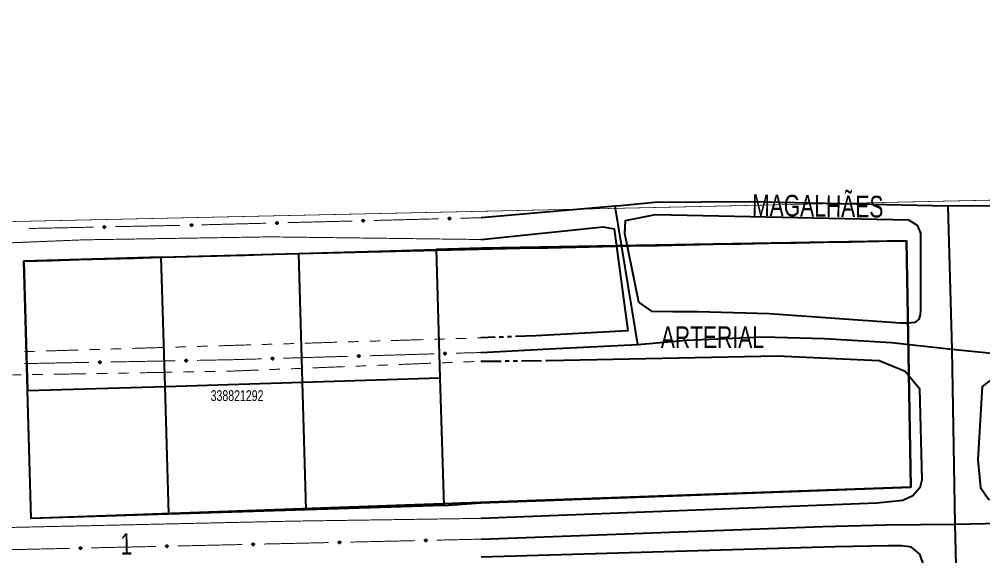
# Model space of a CAD drawing. Extents: x 204256 to 207861, y 4845615 to 4848347.
# Drawn here: x 204551.4 to 204730, y 4847494.5 to 4847594.1 of the extents above; entities that cross this region are included whole.
import ezdxf

# ---------------------------------------------------------------- set-up
doc = ezdxf.new("R2010")
doc.units = 0
doc.header["$LTSCALE"] = 1.5
doc.header["$MEASUREMENT"] = 0
doc.linetypes.add('PHANTOMX2', pattern=[5, 2.5, -0.5, 0.5, -0.5, 0.5, -0.5])
for name, color, linetype in [('CD-MALHA-LOTES', 40, 'CONTINUOUS'), ('CD_TXT_QUADRA', 7, 'CONTINUOUS'), ('LM-LIM-SETOR-FISCAL', 7, 'CONTINUOUS'), ('RU-QUADRAS', 210, 'CONTINUOUS'), ('SV-EIXO-RUA-N-PAV', 6, 'CONTINUOUS'), ('SV-EIXO-RUA-PAV', 20, 'CONTINUOUS'), ('SV-RUA-NAO-PAV-S-GUIA-C-GUIA', 7, 'PHANTOMX2'), ('SV-RUA-PAVIM-S-GUIA-C-GUIA', 7, 'CONTINUOUS'), ('SV-TXT-RUA-N-PAV-S-GUIA-C-GUIA', 7, 'CONTINUOUS'), ('SV-TXT-RUA-PAV-S-GUIA-C-GUIA', 7, 'CONTINUOUS')]:
    doc.layers.add(name, color=color, linetype=linetype)
doc.styles.add('ARIAL', font='ARIAL.TTF')
doc.linetypes.add('Limite', pattern='A,20,-3,[130,ltypeshp.shx,S=6.35,R=0,X=0,Y=0],-3,20', length=46)

msp = doc.modelspace()

# ---------------------------------------------------------------- linework, layer by layer
at = {"layer": 'CD-MALHA-LOTES'}
for points in [[(204630.09, 4847503.89), (204636.97, 4847504.35), (204716.62, 4847507.28), (204715.83, 4847552.96), (204637.05, 4847551.59), (204628.7, 4847551.35)], [(204577.72, 4847549.91), (204603.21, 4847550.63)], [(204603.21, 4847550.63), (204628.7, 4847551.35)], [(204603.88, 4847526.77), (204603.21, 4847550.63)], [(204628.7, 4847551.35), (204629.38, 4847527.54)], [(204577.72, 4847549.91), (204552.23, 4847549.18), (204552.93, 4847525.21)], [(204578.41, 4847525.95), (204577.72, 4847549.91)], [(204603.88, 4847526.77), (204629.38, 4847527.54)], [(204629.38, 4847527.54), (204630.09, 4847503.89)], [(204552.93, 4847525.21), (204578.41, 4847525.95)], [(204578.41, 4847525.95), (204603.88, 4847526.77)], [(204579.11, 4847502.28), (204578.41, 4847525.95)], [(204604.6, 4847503.08), (204603.88, 4847526.77)], [(204579.11, 4847502.28), (204553.63, 4847501.47), (204552.93, 4847525.21)], [(204604.6, 4847503.08), (204579.11, 4847502.28)], [(204630.09, 4847503.89), (204604.6, 4847503.08)]]:
    msp.add_lwpolyline(points, dxfattribs=at)
at = {"layer": 'LM-LIM-SETOR-FISCAL', "linetype": 'Limite', "ltscale": 0.1, "const_width": 0.13, "flags": 128}
msp.add_lwpolyline([(204255.91, 4845774.54), (204446.84, 4845974), (204535.1, 4846039.96), (204560.77, 4846069.41), (204570.54, 4846097.54), (204632.4, 4846153.82), (204654.94, 4846153.05), (205078.23, 4846433.21), (204983.84, 4846565.04), (204273.38, 4846554.21), (204347.03, 4846594.12), (204378.32, 4846626.2), (204398.13, 4846660.67), (204526.98, 4846971.03), (204438.64, 4847114.19), (204402.08, 4847237.98), (204373.18, 4847447.79), (204373.2, 4847552.6), (204365.79, 4847552.5), (205446.22, 4847576.17), (205460.3, 4847496.97), (205556.14, 4847515.7), (205660.88, 4847539.89), (205654.63, 4847591.47), (205807.66, 4847598.84), (205876.3, 4847605.11), (205880.92, 4847594.37), (205947.96, 4847607.22), (205959.47, 4847609.16), (205968.56, 4847603.73), (205972.79, 4847599.34), (206017.95, 4847599.66), (206211.07, 4847610.99), (206253.35, 4847609.47), (206274.49, 4847604.21), (206283.85, 4847619.28), (206186.17, 4847750.07), (206524.96, 4848001.52), (206519.68, 4848013.26), (206960.49, 4848346.74), (206966.87, 4848336.83), (206987.16, 4848307.84), (207005.71, 4848281.99), (207017.4, 4848267.11), (206974.73, 4848235.13), (206955.48, 4848219.86), (206950.26, 4848216.07), (206955.58, 4848209.27), (206959.42, 4848202.77), (206982.67, 4848172.12), (206995.35, 4848155.22), (207005.92, 4848142.54), (207020.41, 4848120.82), (207031.95, 4848105.77), (207060.87, 4848065.4), (207066.5, 4848058.01), (207069.11, 4848053.33), (207069.26, 4848049.8), (207069.37, 4848045.04), (207075.04, 4848034.33), (207087.01, 4848019.05), (207090.77, 4848014.03), (207100.06, 4848001.48), (207111.59, 4847986.15), (207126.09, 4847965.9), (207130.37, 4847960.22), (207134.22, 4847955.66), (207145.03, 4847940.16), (207159.13, 4847921.36), (207169.47, 4847906.92), (207186.34, 4847883.83), (207193.03, 4847885.67), (207202.51, 4847892.47), (207242.67, 4847921.29), (207248.23, 4847915.4), (207260.72, 4847896.98), (207285.87, 4847860.83), (207310.76, 4847826.26), (207315.6, 4847819.35), (207328.91, 4847799.72), (207333.8, 4847793.43), (207340.01, 4847785.42), (207350.49, 4847771.92), (207365.1, 4847750.55), (207367.63, 4847745.51), (207368.81, 4847743.14), (207390.62, 4847713.26), (207400.06, 4847698.96), (207410.24, 4847685.38), (207427.79, 4847661.69), (207431.06, 4847656.73), (207440.44, 4847642.51), (207457.67, 4847619.01), (207463.75, 4847610.71), (207498.88, 4847562.81), (207506.17, 4847553.18), (207511.91, 4847545.61), (207531.85, 4847519.47), (207540.14, 4847507.78), (207556.36, 4847486.66), (207571.87, 4847465.34), (207564.83, 4847458.43), (207551.89, 4847445.71), (207534.74, 4847428.33), (207518.94, 4847409.14), (207499.11, 4847384.81), (207498.17, 4847383.65), (207496.47, 4847381.56), (207486.15, 4847368.88), (207482.26, 4847364.11), (207477.47, 4847358.01), (207465.6, 4847339.64), (207465.56, 4847339.57), (207453.37, 4847317.61), (207438.93, 4847286.56), (207430.8, 4847269.09), (207410.93, 4847225.64), (207406.21, 4847217.15), (207396.71, 4847200.13), (207391.02, 4847192.25), (207379.11, 4847175.75), (207360.52, 4847152.72), (207355.52, 4847146.52), (207336.47, 4847121.03), (207323.47, 4847103.64), (207318.06, 4847094.89), (207310.15, 4847082.08), (207305.19, 4847073.38), (207304.65, 4847072.43), (207303.79, 4847070.78), (207287.7, 4847039.93), (207271.61, 4847010.96), (207261.28, 4846991.91), (207237.73, 4846950.07), (207236, 4846947.01), (207246.02, 4846928.73), (207251.02, 4846918.92), (207261.83, 4846899.5), (207265.63, 4846893.3), (207284.85, 4846863.07), (207289.66, 4846855.66), (207307.47, 4846827.84), (207314.88, 4846816.63), (207320.06, 4846808.15), (207332.53, 4846791.25), (207339.11, 4846782.58), (207345.12, 4846773.87), (207348.76, 4846768.8), (207357.76, 4846756.36), (207363.08, 4846749.04), (207366.95, 4846743.73), (207375.37, 4846734.54), (207383.22, 4846728.41), (207384.7, 4846727.73), (207392.17, 4846724.3), (207394.9, 4846723.05), (207402.49, 4846720.73), (207417.51, 4846716.14), (207437.03, 4846709.56), (207455.89, 4846703.64), (207460.62, 4846701.8), (207464.4, 4846700.29), (207467.39, 4846699.09), (207481.11, 4846693.55), (207488.13, 4846690.92), (207492.95, 4846689.16), (207510.17, 4846679.84), (207529.47, 4846668.22), (207543.72, 4846659.45), (207561.49, 4846646.95), (207570.84, 4846639.98), (207577.05, 4846635.29), (207586.86, 4846628.1), (207606.11, 4846612.63), (207623.66, 4846599.69), (207639.45, 4846588.94), (207662.08, 4846572.67), (207671.27, 4846565.58), (207685.28, 4846561.61), (207697.24, 4846558.13), (207709.78, 4846554.65), (207731.23, 4846549.14), (207735.6, 4846547.91), (207745.02, 4846545.25), (207762.81, 4846541.24), (207775.65, 4846538.39), (207787.75, 4846535.54), (207783.77, 4846513.63), (207781.5, 4846502.37), (207779.56, 4846492.81), (207778.5, 4846480), (207783.13, 4846476.08), (207788.36, 4846474.34), (207788.71, 4846474.22), (207798.97, 4846471.45), (207842.08, 4846460.36), (207844.37, 4846459.93), (207847.21, 4846459.39), (207851.95, 4846457.87), (207854.6, 4846457.02), (207858.96, 4846455.96), (207860.74, 4846451.34), (207859.67, 4846437.09), (207856.83, 4846420), (207854.33, 4846403.63), (207846.53, 4846396.15), (207836.81, 4846356.4), (207833.21, 4846341.98), (207827.16, 4846317.88), (207806.6, 4846238.03), (207795.3, 4846194.29), (207792.57, 4846183.36), (207787.76, 4846165.39), (207754.01, 4846025.3), (207739.36, 4845961), (207739.21, 4845960.34), (207737.77, 4845953.31), (207733.28, 4845938.2), (207726.95, 4845910.14), (207723, 4845891.36), (207741.21, 4845886.65), (207760.55, 4845879.79), (207773.24, 4845875.33), (207781.18, 4845873.09), (207785.9, 4845871.77), (207797.77, 4845868.36), (207799.24, 4845867.93), (207814.84, 4845863.98), (207831.48, 4845857.74), (207850.72, 4845850.88), (207842.01, 4845830.09), (207833.57, 4845800.72), (207825.14, 4845777.91), (207814.83, 4845746.81), (207813.3, 4845742.3), (207812.54, 4845740.05), (207809.34, 4845729.53), (207804.2, 4845714.63), (207791.7, 4845677.75), (207783.5, 4845679.57), (207766.81, 4845685.02), (207754.43, 4845688.82), (207739.64, 4845691.3), (207722.13, 4845693.94), (207717.1, 4845694.68), (207690.08, 4845700.62), (207680.08, 4845702.89), (207670.03, 4845704.98), (207667.81, 4845700.16), (207660.99, 4845676.98), (207660.54, 4845673.8), (207657.39, 4845659.57), (207656.59, 4845656.53), (207655.95, 4845653.98), (207650.56, 4845639.59), (207647.27, 4845633.02), (207644.17, 4845622.85), (207641.37, 4845615.1), (207618.1, 4845615.4), (207601.33, 4845615.86), (207592.93, 4845615.82), (207543.69, 4845617.43), (207493.78, 4845618.83), (207471.28, 4845620.61), (207442.67, 4845621.38), (207409.05, 4845621.45), (207395.8, 4845621.64), (207345.61, 4845622.76), (207297.34, 4845623.66), (207294.87, 4845656.58), (207289.29, 4845728.51), (207262.54, 4845726.7), (207256.04, 4845726.92), (207223.17, 4845727.38), (207195.16, 4845729.67), (207135.61, 4845730.44), (207094.04, 4845731.93), (207071.52, 4845732.83), (207036.85, 4845734.18), (207004.87, 4845734.18), (206995.29, 4845734.45), (206955.41, 4845735.22), (205304.22, 4845806.54), (205065.89, 4845798.29), (204762.24, 4845774.02), (204255.91, 4845774.54)], close=True, dxfattribs=at)
at = {"layer": 'RU-QUADRAS', "color": 6, "linetype": 'Continuous'}
msp.add_lwpolyline([(204552.23, 4847549.18, -0.003329), (204715.83, 4847552.96), (204716.62, 4847507.28), (204553.63, 4847501.47)], format="xyb", close=True, dxfattribs=at)
at = {"layer": 'SV-EIXO-RUA-N-PAV'}
for points in [[(204637.03, 4847532.25), (204649.66, 4847532.9)], [(204582.16, 4847530.78), (204582.5, 4847530.83)], [(204582.16, 4847530.75), (204582.51, 4847530.79)], [(204582.16, 4847530.73), (204582.51, 4847530.77)], [(204582.16, 4847530.71), (204582.51, 4847530.76)], [(204582.17, 4847530.82), (204582.48, 4847530.86)], [(204582.17, 4847530.8), (204582.48, 4847530.85)], [(204582.17, 4847530.77), (204582.5, 4847530.81)], [(204582.17, 4847530.7), (204582.51, 4847530.74)], [(204582.18, 4847530.84), (204582.45, 4847530.88)], [(204582.19, 4847530.86), (204582.44, 4847530.9)], [(204582.21, 4847530.88), (204582.41, 4847530.91)], [(204582.23, 4847530.89), (204582.4, 4847530.92)], [(204582.25, 4847530.91), (204582.38, 4847530.92)], [(204582.26, 4847530.92), (204582.37, 4847530.93)], [(204598.16, 4847531.16), (204598.49, 4847531.21)], [(204598.16, 4847531.15), (204598.49, 4847531.19)], [(204598.16, 4847531.13), (204598.5, 4847531.17)], [(204598.16, 4847531.11), (204598.51, 4847531.15)], [(204598.16, 4847531.09), (204598.51, 4847531.14)], [(204598.17, 4847531.2), (204598.47, 4847531.25)], [(204598.17, 4847531.18), (204598.48, 4847531.23)], [(204598.17, 4847531.07), (204598.5, 4847531.12)], [(204598.17, 4847531.06), (204598.51, 4847531.1)], [(204598.18, 4847531.21), (204598.45, 4847531.26)], [(204598.18, 4847531.04), (204598.5, 4847531.08)], [(204598.19, 4847531.24), (204598.43, 4847531.28)], [(204598.19, 4847531.02), (204598.5, 4847531.07)], [(204598.21, 4847531.25), (204598.41, 4847531.29)], [(204598.21, 4847531.01), (204598.48, 4847531.05)], [(204598.22, 4847531.27), (204598.4, 4847531.3)], [(204598.23, 4847530.99), (204598.48, 4847531.03)], [(204598.24, 4847531.29), (204598.37, 4847531.3)], [(204598.25, 4847530.98), (204598.45, 4847531.01)], [(204598.26, 4847531.3), (204598.36, 4847531.31)], [(204598.27, 4847530.97), (204598.44, 4847530.99)], [(204598.29, 4847530.96), (204598.42, 4847530.98)], [(204598.3, 4847530.96), (204598.41, 4847530.97)], [(204614.15, 4847531.63), (204614.48, 4847531.67)], [(204614.15, 4847531.61), (204614.49, 4847531.66)], [(204614.15, 4847531.59), (204614.5, 4847531.64)], [(204614.15, 4847531.57), (204614.5, 4847531.62)], [(204614.15, 4847531.56), (204614.5, 4847531.6)], [(204614.16, 4847531.66), (204614.46, 4847531.71)], [(204614.16, 4847531.64), (204614.47, 4847531.69)], [(204614.16, 4847531.54), (204614.5, 4847531.58)], [(204614.16, 4847531.52), (204614.5, 4847531.57)], [(204614.17, 4847531.68), (204614.44, 4847531.72)], [(204614.18, 4847531.7), (204614.43, 4847531.74)], [(204614.18, 4847531.5), (204614.49, 4847531.55)], [(204614.19, 4847531.49), (204614.49, 4847531.53)], [(204614.2, 4847531.72), (204614.4, 4847531.75)], [(204614.21, 4847531.74), (204614.39, 4847531.76)], [(204614.21, 4847531.47), (204614.48, 4847531.51)], [(204614.22, 4847531.45), (204614.47, 4847531.49)], [(204614.23, 4847531.75), (204614.36, 4847531.77)], [(204614.25, 4847531.76), (204614.35, 4847531.77)], [(204614.25, 4847531.44), (204614.44, 4847531.48)], [(204614.26, 4847531.43), (204614.43, 4847531.46)], [(204614.28, 4847531.43), (204614.41, 4847531.45)], [(204614.29, 4847531.42), (204614.4, 4847531.43)], [(204630.14, 4847532.09), (204630.48, 4847532.13)], [(204630.14, 4847532.06), (204630.49, 4847532.1)], [(204630.15, 4847532.13), (204630.46, 4847532.17)], [(204630.15, 4847532.11), (204630.46, 4847532.15)], [(204630.15, 4847532.07), (204630.48, 4847532.12)], [(204630.15, 4847532.04), (204630.49, 4847532.08)], [(204630.15, 4847532.02), (204630.5, 4847532.06)], [(204630.15, 4847532), (204630.49, 4847532.05)], [(204630.16, 4847532.14), (204630.43, 4847532.19)], [(204630.16, 4847531.99), (204630.49, 4847532.03)], [(204630.17, 4847532.16), (204630.42, 4847532.21)], [(204630.17, 4847531.97), (204630.48, 4847532.01)], [(204630.18, 4847531.95), (204630.48, 4847531.99)], [(204630.19, 4847532.18), (204630.39, 4847532.22)], [(204630.2, 4847531.94), (204630.47, 4847531.98)], [(204630.21, 4847532.2), (204630.38, 4847532.23)], [(204630.21, 4847531.92), (204630.46, 4847531.96)], [(204630.23, 4847532.21), (204630.36, 4847532.23)], [(204630.24, 4847532.22), (204630.35, 4847532.24)], [(204630.24, 4847531.91), (204630.44, 4847531.94)], [(204630.25, 4847531.9), (204630.43, 4847531.92)], [(204630.27, 4847531.89), (204630.4, 4847531.91)], [(204630.29, 4847531.89), (204630.39, 4847531.9)], [(204566.16, 4847530.49), (204566.5, 4847530.53)], [(204566.16, 4847530.45), (204566.51, 4847530.49)], [(204566.17, 4847530.52), (204566.48, 4847530.57)], [(204566.17, 4847530.51), (204566.48, 4847530.55)], [(204566.17, 4847530.47), (204566.5, 4847530.51)], [(204566.17, 4847530.43), (204566.51, 4847530.47)], [(204566.17, 4847530.42), (204566.52, 4847530.46)], [(204566.17, 4847530.4), (204566.51, 4847530.44)], [(204566.18, 4847530.38), (204566.51, 4847530.42)], [(204566.19, 4847530.54), (204566.46, 4847530.58)], [(204566.19, 4847530.36), (204566.5, 4847530.4)], [(204566.2, 4847530.56), (204566.44, 4847530.6)], [(204566.2, 4847530.35), (204566.5, 4847530.39)], [(204566.21, 4847530.58), (204566.42, 4847530.61)], [(204566.22, 4847530.33), (204566.49, 4847530.37)], [(204566.23, 4847530.6), (204566.41, 4847530.62)], [(204566.23, 4847530.31), (204566.48, 4847530.35)], [(204566.25, 4847530.61), (204566.38, 4847530.62)], [(204566.26, 4847530.3), (204566.46, 4847530.33)], [(204566.27, 4847530.62), (204566.37, 4847530.63)], [(204566.27, 4847530.29), (204566.45, 4847530.32)], [(204566.29, 4847530.29), (204566.42, 4847530.3)], [(204566.31, 4847530.28), (204566.41, 4847530.29)], [(204582.17, 4847530.68), (204582.51, 4847530.72)], [(204582.19, 4847530.66), (204582.5, 4847530.7)], [(204582.2, 4847530.64), (204582.5, 4847530.69)], [(204582.22, 4847530.63), (204582.49, 4847530.67)], [(204582.23, 4847530.61), (204582.48, 4847530.65)], [(204582.26, 4847530.6), (204582.45, 4847530.63)], [(204582.27, 4847530.59), (204582.44, 4847530.61)], [(204582.29, 4847530.59), (204582.42, 4847530.6)], [(204582.3, 4847530.58), (204582.41, 4847530.59)]]:
    msp.add_lwpolyline(points, dxfattribs=at)
at = {"layer": 'SV-EIXO-RUA-N-PAV', "const_width": 0.18}
for points in [[(204568.34, 4847530.49), (204580.34, 4847530.71)], [(204584.34, 4847530.79), (204590.34, 4847530.9)], [(204590.34, 4847530.9), (204590.43, 4847530.9)], [(204590.43, 4847530.9), (204596.34, 4847531.07)], [(204600.33, 4847531.19), (204612.33, 4847531.54)], [(204616.33, 4847531.65), (204628.32, 4847532)], [(204632.32, 4847532.12), (204636.32, 4847532.23)], [(204636.32, 4847532.23), (204636.97, 4847532.25)], [(204552.34, 4847530.19), (204564.34, 4847530.42)]]:
    msp.add_lwpolyline(points, dxfattribs=at)
at = {"layer": 'SV-EIXO-RUA-N-PAV'}
for points in [[(204582.19, 4847530.86), (204582.23, 4847530.89), (204582.26, 4847530.92), (204582.3, 4847530.93), (204582.33, 4847530.93), (204582.37, 4847530.93), (204582.4, 4847530.92), (204582.44, 4847530.9), (204582.48, 4847530.86), (204582.5, 4847530.83), (204582.51, 4847530.79), (204582.51, 4847530.76), (204582.51, 4847530.72), (204582.5, 4847530.69), (204582.48, 4847530.65), (204582.44, 4847530.61), (204582.41, 4847530.59), (204582.37, 4847530.58), (204582.34, 4847530.58), (204582.3, 4847530.58), (204582.27, 4847530.59), (204582.23, 4847530.61), (204582.2, 4847530.64), (204582.17, 4847530.68), (204582.16, 4847530.71), (204582.16, 4847530.75), (204582.16, 4847530.78), (204582.17, 4847530.82), (204582.19, 4847530.86)], [(204598.19, 4847531.24), (204598.22, 4847531.27), (204598.26, 4847531.3), (204598.29, 4847531.31), (204598.33, 4847531.31), (204598.36, 4847531.31), (204598.4, 4847531.3), (204598.43, 4847531.28), (204598.47, 4847531.25), (204598.49, 4847531.21), (204598.5, 4847531.17), (204598.51, 4847531.14), (204598.51, 4847531.1), (204598.5, 4847531.07), (204598.48, 4847531.03), (204598.44, 4847530.99), (204598.41, 4847530.97), (204598.37, 4847530.96), (204598.34, 4847530.96), (204598.3, 4847530.96), (204598.27, 4847530.97), (204598.23, 4847530.99), (204598.19, 4847531.02), (204598.17, 4847531.06), (204598.16, 4847531.09), (204598.16, 4847531.13), (204598.16, 4847531.16), (204598.17, 4847531.2), (204598.19, 4847531.24)], [(204614.18, 4847531.7), (204614.21, 4847531.74), (204614.25, 4847531.76), (204614.29, 4847531.77), (204614.32, 4847531.77), (204614.35, 4847531.77), (204614.39, 4847531.76), (204614.43, 4847531.74), (204614.46, 4847531.71), (204614.48, 4847531.67), (204614.5, 4847531.64), (204614.5, 4847531.6), (204614.5, 4847531.57), (204614.49, 4847531.53), (204614.47, 4847531.49), (204614.43, 4847531.46), (204614.4, 4847531.43), (204614.36, 4847531.42), (204614.33, 4847531.42), (204614.29, 4847531.42), (204614.26, 4847531.43), (204614.22, 4847531.45), (204614.19, 4847531.49), (204614.16, 4847531.52), (204614.15, 4847531.56), (204614.15, 4847531.59), (204614.15, 4847531.63), (204614.16, 4847531.66), (204614.18, 4847531.7)], [(204630.17, 4847532.16), (204630.21, 4847532.2), (204630.24, 4847532.22), (204630.28, 4847532.23), (204630.31, 4847532.24), (204630.35, 4847532.24), (204630.38, 4847532.23), (204630.42, 4847532.21), (204630.46, 4847532.17), (204630.48, 4847532.13), (204630.49, 4847532.1), (204630.5, 4847532.06), (204630.49, 4847532.03), (204630.48, 4847531.99), (204630.46, 4847531.96), (204630.43, 4847531.92), (204630.39, 4847531.9), (204630.36, 4847531.89), (204630.32, 4847531.88), (204630.29, 4847531.89), (204630.25, 4847531.9), (204630.21, 4847531.92), (204630.18, 4847531.95), (204630.16, 4847531.99), (204630.15, 4847532.02), (204630.14, 4847532.06), (204630.14, 4847532.09), (204630.15, 4847532.13), (204630.17, 4847532.16)], [(204566.2, 4847530.56), (204566.23, 4847530.6), (204566.27, 4847530.62), (204566.3, 4847530.63), (204566.34, 4847530.63), (204566.37, 4847530.63), (204566.41, 4847530.62), (204566.44, 4847530.6), (204566.48, 4847530.57), (204566.5, 4847530.53), (204566.51, 4847530.49), (204566.52, 4847530.46), (204566.51, 4847530.42), (204566.5, 4847530.39), (204566.48, 4847530.35), (204566.45, 4847530.32), (204566.41, 4847530.29), (204566.38, 4847530.28), (204566.34, 4847530.28), (204566.31, 4847530.28), (204566.27, 4847530.29), (204566.23, 4847530.31), (204566.2, 4847530.35), (204566.18, 4847530.38), (204566.17, 4847530.42), (204566.16, 4847530.45), (204566.16, 4847530.49), (204566.17, 4847530.52), (204566.2, 4847530.56)]]:
    msp.add_lwpolyline(points, close=True, dxfattribs=at)
at = {"layer": 'SV-EIXO-RUA-PAV'}
for points in [[(204988.8, 4847566.3), (204971.65, 4847565.91), (204955.31, 4847565.76), (204915.3, 4847564.3), (204893.4, 4847563.71), (204886.02, 4847563.21), (204875.96, 4847562.54), (204857.28, 4847562.54), (204797.78, 4847561.51), (204781.3, 4847561.07), (204743.79, 4847559.46), (204734.19, 4847559.46), (204723.53, 4847559.37), (204686.56, 4847560.19), (204669.13, 4847560.05), (204662.85, 4847559.48), (204661.83, 4847559.39), (204636.98, 4847557.26)], [(204666.05, 4847533.75), (204661.83, 4847559.39)], [(204723.53, 4847559.37), (204724.24, 4847532.87), (204724.8, 4847500.42), (204726.11, 4847447.36), (204727.08, 4847396.32), (204728.47, 4847343.79), (204729.27, 4847311.89), (204730.24, 4847294.22), (204730.41, 4847288.29), (204731.64, 4847234.88), (204732.04, 4847212.07), (204732.68, 4847143.4), (204733.58, 4847115.04), (204734.26, 4847067.84), (204734.83, 4847055.73), (204736.02, 4847039.19), (204737.08, 4846988.11), (204738.13, 4846941.63), (204738.03, 4846933.47)], [(204583.16, 4847555.91), (204583.5, 4847555.96)], [(204583.16, 4847555.88), (204583.51, 4847555.92)], [(204583.16, 4847555.84), (204583.51, 4847555.89)], [(204583.17, 4847555.95), (204583.48, 4847556)], [(204583.17, 4847555.93), (204583.48, 4847555.98)], [(204583.17, 4847555.9), (204583.5, 4847555.94)], [(204583.17, 4847555.86), (204583.51, 4847555.9)], [(204583.17, 4847555.83), (204583.51, 4847555.87)], [(204583.18, 4847555.97), (204583.45, 4847556.01)], [(204583.18, 4847555.81), (204583.51, 4847555.85)], [(204583.19, 4847555.99), (204583.44, 4847556.03)], [(204583.19, 4847555.79), (204583.5, 4847555.83)], [(204583.2, 4847555.77), (204583.5, 4847555.82)], [(204583.21, 4847556.01), (204583.41, 4847556.04)], [(204583.22, 4847555.76), (204583.49, 4847555.8)], [(204583.23, 4847556.02), (204583.4, 4847556.05)], [(204583.23, 4847555.74), (204583.48, 4847555.78)], [(204583.25, 4847556.04), (204583.38, 4847556.05)], [(204583.26, 4847556.05), (204583.37, 4847556.06)], [(204583.26, 4847555.73), (204583.46, 4847555.76)], [(204583.27, 4847555.72), (204583.45, 4847555.74)], [(204583.29, 4847555.72), (204583.42, 4847555.73)], [(204598.98, 4847556.32), (204599.32, 4847556.36)], [(204598.98, 4847556.3), (204599.32, 4847556.35)], [(204598.98, 4847556.28), (204599.33, 4847556.33)], [(204598.98, 4847556.26), (204599.33, 4847556.31)], [(204598.98, 4847556.25), (204599.33, 4847556.29)], [(204598.99, 4847556.35), (204599.29, 4847556.4)], [(204598.99, 4847556.34), (204599.3, 4847556.38)], [(204598.99, 4847556.23), (204599.33, 4847556.27)], [(204598.99, 4847556.21), (204599.33, 4847556.26)], [(204599, 4847556.37), (204599.27, 4847556.41)], [(204599.01, 4847556.39), (204599.26, 4847556.43)], [(204599.01, 4847556.19), (204599.32, 4847556.24)], [(204599.02, 4847556.18), (204599.32, 4847556.22)], [(204599.03, 4847556.41), (204599.23, 4847556.44)], [(204599.04, 4847556.16), (204599.31, 4847556.2)], [(204599.05, 4847556.43), (204599.22, 4847556.45)], [(204599.05, 4847556.14), (204599.3, 4847556.18)], [(204599.07, 4847556.44), (204599.2, 4847556.46)], [(204599.08, 4847556.45), (204599.19, 4847556.46)], [(204599.08, 4847556.14), (204599.28, 4847556.17)], [(204599.09, 4847556.12), (204599.27, 4847556.15)], [(204599.11, 4847556.12), (204599.24, 4847556.14)], [(204599.12, 4847556.11), (204599.23, 4847556.13)], [(204614.98, 4847556.73), (204615.31, 4847556.77)], [(204614.98, 4847556.71), (204615.31, 4847556.75)], [(204614.98, 4847556.69), (204615.32, 4847556.74)], [(204614.98, 4847556.67), (204615.32, 4847556.71)], [(204614.98, 4847556.66), (204615.33, 4847556.7)], [(204614.99, 4847556.76), (204615.29, 4847556.81)], [(204614.99, 4847556.74), (204615.3, 4847556.79)], [(204614.99, 4847556.64), (204615.32, 4847556.68)], [(204614.99, 4847556.62), (204615.33, 4847556.67)], [(204615, 4847556.78), (204615.27, 4847556.82)], [(204615, 4847556.6), (204615.32, 4847556.65)], [(204615.01, 4847556.8), (204615.25, 4847556.84)], [(204615.01, 4847556.59), (204615.31, 4847556.63)], [(204615.03, 4847556.82), (204615.23, 4847556.85)], [(204615.03, 4847556.57), (204615.3, 4847556.61)], [(204615.04, 4847556.84), (204615.22, 4847556.86)], [(204615.05, 4847556.55), (204615.29, 4847556.59)], [(204615.06, 4847556.85), (204615.19, 4847556.86)], [(204615.07, 4847556.54), (204615.27, 4847556.57)], [(204615.08, 4847556.86), (204615.18, 4847556.87)], [(204615.08, 4847556.53), (204615.26, 4847556.56)], [(204615.11, 4847556.53), (204615.24, 4847556.54)], [(204615.12, 4847556.52), (204615.23, 4847556.53)], [(204630.97, 4847557.14), (204631.31, 4847557.18)], [(204630.97, 4847557.12), (204631.31, 4847557.16)], [(204630.97, 4847557.1), (204631.32, 4847557.14)], [(204630.97, 4847557.08), (204631.32, 4847557.12)], [(204630.97, 4847557.06), (204631.32, 4847557.11)], [(204630.98, 4847557.17), (204631.28, 4847557.22)], [(204630.98, 4847557.15), (204631.29, 4847557.2)], [(204630.98, 4847557.05), (204631.32, 4847557.09)], [(204630.98, 4847557.03), (204631.32, 4847557.07)], [(204630.99, 4847557.19), (204631.26, 4847557.23)], [(204631, 4847557.21), (204631.25, 4847557.25)], [(204631, 4847557.01), (204631.31, 4847557.06)], [(204631.01, 4847557), (204631.31, 4847557.04)], [(204631.02, 4847557.23), (204631.22, 4847557.26)], [(204631.03, 4847556.98), (204631.3, 4847557.02)], [(204631.04, 4847557.24), (204631.21, 4847557.27)], [(204631.04, 4847556.96), (204631.29, 4847557)], [(204631.06, 4847557.26), (204631.18, 4847557.27)], [(204631.07, 4847557.27), (204631.18, 4847557.28)], [(204631.07, 4847556.95), (204631.26, 4847556.98)], [(204631.08, 4847556.94), (204631.26, 4847556.97)], [(204631.1, 4847556.94), (204631.23, 4847556.95)], [(204631.11, 4847556.93), (204631.22, 4847556.94)], [(204566.99, 4847555.58), (204567.33, 4847555.62)], [(204566.99, 4847555.56), (204567.33, 4847555.6)], [(204566.99, 4847555.54), (204567.34, 4847555.59)], [(204566.99, 4847555.53), (204567.34, 4847555.57)], [(204566.99, 4847555.51), (204567.34, 4847555.55)], [(204567, 4847555.61), (204567.3, 4847555.66)], [(204567, 4847555.6), (204567.31, 4847555.64)], [(204567, 4847555.49), (204567.34, 4847555.53)], [(204567, 4847555.47), (204567.34, 4847555.52)], [(204567.01, 4847555.63), (204567.28, 4847555.67)], [(204567.02, 4847555.65), (204567.27, 4847555.69)], [(204567.02, 4847555.46), (204567.33, 4847555.5)], [(204567.03, 4847555.44), (204567.33, 4847555.48)], [(204567.04, 4847555.67), (204567.24, 4847555.7)], [(204567.05, 4847555.42), (204567.32, 4847555.46)], [(204567.06, 4847555.69), (204567.23, 4847555.71)], [(204567.06, 4847555.4), (204567.31, 4847555.44)], [(204567.08, 4847555.7), (204567.2, 4847555.72)], [(204567.08, 4847555.4), (204567.28, 4847555.43)], [(204567.09, 4847555.71), (204567.2, 4847555.72)], [(204567.1, 4847555.38), (204567.27, 4847555.41)], [(204567.12, 4847555.38), (204567.25, 4847555.4)], [(204567.13, 4847555.37), (204567.24, 4847555.38)], [(204583.31, 4847555.71), (204583.41, 4847555.72)], [(204649.66, 4847532.9), (204666.05, 4847533.75), (204675.05, 4847534.51), (204689.2, 4847535.14), (204700.63, 4847534.84), (204713.09, 4847534.11), (204724.24, 4847532.87), (204732.28, 4847532.06), (204740.34, 4847533.23), (204750.09, 4847534.4), (204758.44, 4847535.14), (204789.8, 4847535.58), (204804.96, 4847536.02), (204825.48, 4847536.31), (204856.54, 4847536.89), (204896.62, 4847537.48), (204918.53, 4847538.07), (204945.05, 4847538.51), (204970.25, 4847539.09), (204977.21, 4847539.09), (204984.83, 4847538.21), (204990.84, 4847537.04)], [(204636.98, 4847497.62), (204700.36, 4847499.95), (204712.05, 4847500.31), (204724.8, 4847500.42), (204736.15, 4847500.67), (204752.35, 4847500.85), (204781.82, 4847501.11), (204791.19, 4847501.36), (204833.09, 4847502.1), (204841.01, 4847502.24), (204885.48, 4847502.48), (204896.18, 4847502.83), (204936.71, 4847503.64), (204945.78, 4847503.85), (204969.23, 4847504.14), (204982.05, 4847504.58), (204992.4, 4847504.3)], [(204594.6, 4847496.77), (204594.87, 4847496.81)], [(204594.61, 4847496.79), (204594.85, 4847496.83)], [(204594.63, 4847496.81), (204594.83, 4847496.84)], [(204594.64, 4847496.82), (204594.82, 4847496.85)], [(204594.66, 4847496.84), (204594.79, 4847496.85)], [(204594.68, 4847496.85), (204594.78, 4847496.86)], [(204610.57, 4847497.07), (204610.91, 4847497.12)], [(204610.57, 4847497.04), (204610.92, 4847497.08)], [(204610.58, 4847497.11), (204610.89, 4847497.16)], [(204610.58, 4847497.09), (204610.89, 4847497.14)], [(204610.58, 4847497.06), (204610.91, 4847497.1)], [(204610.58, 4847497.02), (204610.92, 4847497.06)], [(204610.58, 4847497), (204610.93, 4847497.05)], [(204610.58, 4847496.99), (204610.92, 4847497.03)], [(204610.59, 4847497.13), (204610.87, 4847497.17)], [(204610.59, 4847496.97), (204610.92, 4847497.01)], [(204610.6, 4847497.15), (204610.85, 4847497.19)], [(204610.6, 4847496.95), (204610.91, 4847496.99)], [(204610.61, 4847496.93), (204610.91, 4847496.98)], [(204610.62, 4847497.17), (204610.82, 4847497.2)], [(204610.63, 4847496.92), (204610.9, 4847496.96)], [(204610.64, 4847497.18), (204610.81, 4847497.21)], [(204610.64, 4847496.9), (204610.89, 4847496.94)], [(204610.66, 4847497.2), (204610.79, 4847497.21)], [(204610.67, 4847497.21), (204610.78, 4847497.22)], [(204610.67, 4847496.89), (204610.87, 4847496.92)], [(204610.68, 4847496.88), (204610.86, 4847496.9)], [(204610.7, 4847496.88), (204610.83, 4847496.89)], [(204610.72, 4847496.87), (204610.82, 4847496.88)], [(204626.57, 4847497.43), (204626.9, 4847497.48)], [(204626.57, 4847497.42), (204626.91, 4847497.46)], [(204626.57, 4847497.4), (204626.92, 4847497.44)], [(204626.57, 4847497.38), (204626.92, 4847497.42)], [(204626.57, 4847497.36), (204626.92, 4847497.41)], [(204626.58, 4847497.47), (204626.88, 4847497.51)], [(204626.58, 4847497.45), (204626.89, 4847497.5)], [(204626.58, 4847497.35), (204626.92, 4847497.39)], [(204626.58, 4847497.33), (204626.92, 4847497.37)], [(204626.59, 4847497.49), (204626.86, 4847497.53)], [(204626.6, 4847497.51), (204626.85, 4847497.55)], [(204626.6, 4847497.31), (204626.91, 4847497.35)], [(204626.61, 4847497.29), (204626.91, 4847497.34)], [(204626.62, 4847497.53), (204626.82, 4847497.56)], [(204626.63, 4847497.54), (204626.81, 4847497.57)], [(204626.63, 4847497.28), (204626.89, 4847497.32)], [(204626.64, 4847497.26), (204626.89, 4847497.3)], [(204626.65, 4847497.56), (204626.78, 4847497.57)], [(204626.66, 4847497.25), (204626.86, 4847497.28)], [(204626.67, 4847497.57), (204626.77, 4847497.58)], [(204626.68, 4847497.24), (204626.85, 4847497.26)], [(204626.7, 4847497.24), (204626.83, 4847497.25)], [(204626.71, 4847497.23), (204626.82, 4847497.24)], [(204562.58, 4847495.96), (204562.93, 4847496)], [(204562.59, 4847496.03), (204562.9, 4847496.08)], [(204562.59, 4847495.99), (204562.92, 4847496.04)], [(204562.59, 4847495.98), (204562.92, 4847496.02)], [(204562.59, 4847495.94), (204562.93, 4847495.98)], [(204562.59, 4847495.92), (204562.94, 4847495.97)], [(204562.6, 4847496.01), (204562.91, 4847496.06)], [(204562.6, 4847495.91), (204562.93, 4847495.95)], [(204562.6, 4847495.89), (204562.94, 4847495.93)], [(204562.61, 4847496.05), (204562.88, 4847496.09)], [(204562.61, 4847495.87), (204562.92, 4847495.91)], [(204562.62, 4847496.07), (204562.86, 4847496.11)], [(204562.62, 4847495.85), (204562.92, 4847495.9)], [(204562.64, 4847496.09), (204562.84, 4847496.12)], [(204562.64, 4847495.84), (204562.91, 4847495.88)], [(204562.65, 4847496.1), (204562.83, 4847496.13)], [(204562.66, 4847495.82), (204562.9, 4847495.86)], [(204562.67, 4847496.12), (204562.8, 4847496.13)], [(204562.68, 4847495.81), (204562.88, 4847495.84)], [(204562.69, 4847496.13), (204562.79, 4847496.14)], [(204562.69, 4847495.8), (204562.87, 4847495.82)], [(204562.71, 4847495.8), (204562.85, 4847495.81)], [(204562.73, 4847495.79), (204562.83, 4847495.8)], [(204578.58, 4847496.35), (204578.92, 4847496.4)], [(204578.58, 4847496.34), (204578.92, 4847496.38)], [(204578.58, 4847496.32), (204578.93, 4847496.36)], [(204578.58, 4847496.3), (204578.93, 4847496.34)], [(204578.58, 4847496.28), (204578.93, 4847496.33)], [(204578.59, 4847496.39), (204578.89, 4847496.44)], [(204578.59, 4847496.37), (204578.9, 4847496.42)], [(204578.59, 4847496.27), (204578.93, 4847496.31)], [(204578.59, 4847496.25), (204578.93, 4847496.29)], [(204578.6, 4847496.41), (204578.87, 4847496.45)], [(204578.61, 4847496.43), (204578.86, 4847496.47)], [(204578.61, 4847496.23), (204578.92, 4847496.27)], [(204578.62, 4847496.21), (204578.92, 4847496.26)], [(204578.63, 4847496.45), (204578.83, 4847496.48)], [(204578.64, 4847496.2), (204578.91, 4847496.24)], [(204578.65, 4847496.46), (204578.82, 4847496.49)], [(204578.65, 4847496.18), (204578.9, 4847496.22)], [(204578.67, 4847496.48), (204578.8, 4847496.49)], [(204578.68, 4847496.49), (204578.79, 4847496.5)], [(204578.68, 4847496.17), (204578.87, 4847496.2)], [(204578.69, 4847496.16), (204578.87, 4847496.18)], [(204578.71, 4847496.16), (204578.84, 4847496.17)], [(204578.72, 4847496.15), (204578.83, 4847496.16)], [(204594.58, 4847496.71), (204594.91, 4847496.76)], [(204594.58, 4847496.7), (204594.91, 4847496.74)], [(204594.58, 4847496.68), (204594.93, 4847496.72)], [(204594.58, 4847496.66), (204594.93, 4847496.7)], [(204594.58, 4847496.64), (204594.93, 4847496.69)], [(204594.59, 4847496.75), (204594.89, 4847496.8)], [(204594.59, 4847496.73), (204594.9, 4847496.78)], [(204594.59, 4847496.63), (204594.93, 4847496.67)], [(204594.59, 4847496.61), (204594.93, 4847496.65)], [(204594.6, 4847496.59), (204594.92, 4847496.63)], [(204594.61, 4847496.57), (204594.92, 4847496.62)], [(204594.63, 4847496.56), (204594.9, 4847496.6)], [(204594.65, 4847496.54), (204594.9, 4847496.58)], [(204594.67, 4847496.53), (204594.87, 4847496.56)], [(204594.68, 4847496.52), (204594.86, 4847496.54)], [(204594.71, 4847496.52), (204594.84, 4847496.53)], [(204594.72, 4847496.51), (204594.83, 4847496.52)]]:
    msp.add_lwpolyline(points, dxfattribs=at)
at = {"layer": 'SV-EIXO-RUA-PAV', "const_width": 0.18}
for points in [[(204569.17, 4847555.59), (204581.16, 4847555.83)], [(204585.16, 4847555.93), (204597.16, 4847556.23)], [(204601.16, 4847556.34), (204613.15, 4847556.64)], [(204617.15, 4847556.74), (204629.15, 4847557.05)], [(204633.15, 4847557.15), (204636.15, 4847557.23)], [(204636.15, 4847557.23), (204636.97, 4847557.25)], [(204553.17, 4847555.25), (204565.17, 4847555.5)], [(204596.75, 4847496.72), (204608.75, 4847496.99)], [(204612.75, 4847497.08), (204624.75, 4847497.35)], [(204628.75, 4847497.44), (204636.74, 4847497.62)], [(204636.74, 4847497.62), (204636.97, 4847497.63)], [(204548.77, 4847495.65), (204560.76, 4847495.92)], [(204564.76, 4847496.01), (204576.76, 4847496.27)], [(204580.76, 4847496.36), (204592.76, 4847496.63)]]:
    msp.add_lwpolyline(points, dxfattribs=at)
at = {"layer": 'SV-EIXO-RUA-PAV'}
for points in [[(204583.19, 4847555.99), (204583.23, 4847556.02), (204583.26, 4847556.05), (204583.3, 4847556.06), (204583.33, 4847556.06), (204583.37, 4847556.06), (204583.4, 4847556.05), (204583.44, 4847556.03), (204583.48, 4847556), (204583.5, 4847555.96), (204583.51, 4847555.92), (204583.51, 4847555.89), (204583.51, 4847555.85), (204583.5, 4847555.82), (204583.48, 4847555.78), (204583.45, 4847555.74), (204583.41, 4847555.72), (204583.38, 4847555.71), (204583.34, 4847555.71), (204583.31, 4847555.71), (204583.27, 4847555.72), (204583.23, 4847555.74), (204583.2, 4847555.77), (204583.18, 4847555.81), (204583.16, 4847555.84), (204583.16, 4847555.88), (204583.16, 4847555.91), (204583.17, 4847555.95), (204583.19, 4847555.99)], [(204599.01, 4847556.39), (204599.05, 4847556.43), (204599.08, 4847556.45), (204599.12, 4847556.46), (204599.15, 4847556.46), (204599.19, 4847556.46), (204599.22, 4847556.45), (204599.26, 4847556.43), (204599.29, 4847556.4), (204599.32, 4847556.36), (204599.33, 4847556.33), (204599.33, 4847556.29), (204599.33, 4847556.26), (204599.32, 4847556.22), (204599.3, 4847556.18), (204599.27, 4847556.15), (204599.23, 4847556.13), (204599.2, 4847556.11), (204599.16, 4847556.11), (204599.12, 4847556.11), (204599.09, 4847556.12), (204599.05, 4847556.14), (204599.02, 4847556.18), (204598.99, 4847556.21), (204598.98, 4847556.25), (204598.98, 4847556.28), (204598.98, 4847556.32), (204598.99, 4847556.35), (204599.01, 4847556.39)], [(204615.01, 4847556.8), (204615.04, 4847556.84), (204615.08, 4847556.86), (204615.11, 4847556.87), (204615.15, 4847556.87), (204615.18, 4847556.87), (204615.22, 4847556.86), (204615.25, 4847556.84), (204615.29, 4847556.81), (204615.31, 4847556.77), (204615.32, 4847556.74), (204615.33, 4847556.7), (204615.33, 4847556.67), (204615.31, 4847556.63), (204615.29, 4847556.59), (204615.26, 4847556.56), (204615.23, 4847556.53), (204615.19, 4847556.52), (204615.15, 4847556.52), (204615.12, 4847556.52), (204615.08, 4847556.53), (204615.05, 4847556.55), (204615.01, 4847556.59), (204614.99, 4847556.62), (204614.98, 4847556.66), (204614.98, 4847556.69), (204614.98, 4847556.73), (204614.99, 4847556.76), (204615.01, 4847556.8)], [(204631, 4847557.21), (204631.04, 4847557.24), (204631.07, 4847557.27), (204631.11, 4847557.28), (204631.14, 4847557.28), (204631.18, 4847557.28), (204631.21, 4847557.27), (204631.25, 4847557.25), (204631.28, 4847557.22), (204631.31, 4847557.18), (204631.32, 4847557.14), (204631.32, 4847557.11), (204631.32, 4847557.07), (204631.31, 4847557.04), (204631.29, 4847557), (204631.26, 4847556.97), (204631.22, 4847556.94), (204631.19, 4847556.93), (204631.15, 4847556.93), (204631.11, 4847556.93), (204631.08, 4847556.94), (204631.04, 4847556.96), (204631.01, 4847557), (204630.98, 4847557.03), (204630.97, 4847557.06), (204630.97, 4847557.1), (204630.97, 4847557.14), (204630.98, 4847557.17), (204631, 4847557.21)], [(204567.02, 4847555.65), (204567.06, 4847555.69), (204567.09, 4847555.71), (204567.13, 4847555.72), (204567.16, 4847555.72), (204567.2, 4847555.72), (204567.23, 4847555.71), (204567.27, 4847555.69), (204567.3, 4847555.66), (204567.33, 4847555.62), (204567.34, 4847555.59), (204567.34, 4847555.55), (204567.34, 4847555.52), (204567.33, 4847555.48), (204567.31, 4847555.44), (204567.27, 4847555.41), (204567.24, 4847555.38), (204567.2, 4847555.37), (204567.17, 4847555.37), (204567.13, 4847555.37), (204567.1, 4847555.38), (204567.06, 4847555.4), (204567.03, 4847555.44), (204567, 4847555.47), (204566.99, 4847555.51), (204566.99, 4847555.54), (204566.99, 4847555.58), (204567, 4847555.61), (204567.02, 4847555.65)], [(204594.61, 4847496.79), (204594.64, 4847496.82), (204594.68, 4847496.85), (204594.71, 4847496.86), (204594.75, 4847496.86), (204594.78, 4847496.86), (204594.82, 4847496.85), (204594.85, 4847496.83), (204594.89, 4847496.8), (204594.91, 4847496.76), (204594.93, 4847496.72), (204594.93, 4847496.69), (204594.93, 4847496.65), (204594.92, 4847496.62), (204594.9, 4847496.58), (204594.86, 4847496.54), (204594.83, 4847496.52), (204594.79, 4847496.51), (204594.76, 4847496.51), (204594.72, 4847496.51), (204594.68, 4847496.52), (204594.65, 4847496.54), (204594.61, 4847496.57), (204594.59, 4847496.61), (204594.58, 4847496.64), (204594.58, 4847496.68), (204594.58, 4847496.71), (204594.59, 4847496.75), (204594.61, 4847496.79)], [(204610.6, 4847497.15), (204610.64, 4847497.18), (204610.67, 4847497.21), (204610.71, 4847497.22), (204610.74, 4847497.22), (204610.78, 4847497.22), (204610.81, 4847497.21), (204610.85, 4847497.19), (204610.89, 4847497.16), (204610.91, 4847497.12), (204610.92, 4847497.08), (204610.93, 4847497.05), (204610.92, 4847497.01), (204610.91, 4847496.98), (204610.89, 4847496.94), (204610.86, 4847496.9), (204610.82, 4847496.88), (204610.79, 4847496.87), (204610.75, 4847496.87), (204610.72, 4847496.87), (204610.68, 4847496.88), (204610.64, 4847496.9), (204610.61, 4847496.93), (204610.59, 4847496.97), (204610.58, 4847497), (204610.57, 4847497.04), (204610.57, 4847497.07), (204610.58, 4847497.11), (204610.6, 4847497.15)], [(204626.6, 4847497.51), (204626.63, 4847497.54), (204626.67, 4847497.57), (204626.71, 4847497.58), (204626.74, 4847497.58), (204626.77, 4847497.58), (204626.81, 4847497.57), (204626.85, 4847497.55), (204626.88, 4847497.51), (204626.9, 4847497.48), (204626.92, 4847497.44), (204626.92, 4847497.41), (204626.92, 4847497.37), (204626.91, 4847497.34), (204626.89, 4847497.3), (204626.85, 4847497.26), (204626.82, 4847497.24), (204626.78, 4847497.23), (204626.75, 4847497.23), (204626.71, 4847497.23), (204626.68, 4847497.24), (204626.64, 4847497.26), (204626.61, 4847497.29), (204626.58, 4847497.33), (204626.57, 4847497.36), (204626.57, 4847497.4), (204626.57, 4847497.43), (204626.58, 4847497.47), (204626.6, 4847497.51)], [(204562.62, 4847496.07), (204562.65, 4847496.1), (204562.69, 4847496.13), (204562.72, 4847496.14), (204562.76, 4847496.14), (204562.79, 4847496.14), (204562.83, 4847496.13), (204562.86, 4847496.11), (204562.9, 4847496.08), (204562.92, 4847496.04), (204562.93, 4847496), (204562.94, 4847495.97), (204562.94, 4847495.93), (204562.92, 4847495.9), (204562.9, 4847495.86), (204562.87, 4847495.82), (204562.83, 4847495.8), (204562.8, 4847495.79), (204562.76, 4847495.79), (204562.73, 4847495.79), (204562.69, 4847495.8), (204562.66, 4847495.82), (204562.62, 4847495.85), (204562.6, 4847495.89), (204562.59, 4847495.92), (204562.58, 4847495.96), (204562.59, 4847495.99), (204562.59, 4847496.03), (204562.62, 4847496.07)], [(204578.61, 4847496.43), (204578.65, 4847496.46), (204578.68, 4847496.49), (204578.72, 4847496.5), (204578.75, 4847496.5), (204578.79, 4847496.5), (204578.82, 4847496.49), (204578.86, 4847496.47), (204578.89, 4847496.44), (204578.92, 4847496.4), (204578.93, 4847496.36), (204578.93, 4847496.33), (204578.93, 4847496.29), (204578.92, 4847496.26), (204578.9, 4847496.22), (204578.87, 4847496.18), (204578.83, 4847496.16), (204578.8, 4847496.15), (204578.76, 4847496.15), (204578.72, 4847496.15), (204578.69, 4847496.16), (204578.65, 4847496.18), (204578.62, 4847496.21), (204578.59, 4847496.25), (204578.58, 4847496.28), (204578.58, 4847496.32), (204578.58, 4847496.35), (204578.59, 4847496.39), (204578.61, 4847496.43)]]:
    msp.add_lwpolyline(points, close=True, dxfattribs=at)
at = {"layer": 'SV-RUA-NAO-PAV-S-GUIA-C-GUIA', "const_width": 0.18}
for points in [[(204612.32, 4847534.22), (204614.32, 4847534.28)], [(204616.32, 4847534.34), (204618.32, 4847534.4)], [(204620.32, 4847534.46), (204626.31, 4847534.64)], [(204628.31, 4847534.7), (204630.31, 4847534.76)], [(204632.31, 4847534.82), (204634.31, 4847534.88)], [(204636.31, 4847534.94), (204636.97, 4847534.96)], [(204552.35, 4847532.41), (204554.35, 4847532.47)], [(204556.35, 4847532.53), (204562.34, 4847532.71)], [(204564.34, 4847532.77), (204566.34, 4847532.83)], [(204568.34, 4847532.89), (204570.34, 4847532.95)], [(204572.34, 4847533.01), (204578.34, 4847533.19)], [(204580.34, 4847533.25), (204582.33, 4847533.31)], [(204584.33, 4847533.37), (204586.33, 4847533.43)], [(204588.33, 4847533.49), (204594.33, 4847533.67)], [(204596.33, 4847533.73), (204598.33, 4847533.79)], [(204600.33, 4847533.85), (204602.33, 4847533.91)], [(204604.32, 4847533.97), (204610.32, 4847534.16)], [(204589.97, 4847528.77), (204595.76, 4847529)], [(204597.75, 4847529.08), (204599.75, 4847529.16)], [(204601.75, 4847529.23), (204603.75, 4847529.31)], [(204605.75, 4847529.39), (204611.74, 4847529.63)], [(204613.74, 4847529.71), (204615.74, 4847529.78)], [(204617.74, 4847529.86), (204619.74, 4847529.94)], [(204621.74, 4847530.02), (204627.73, 4847530.26)], [(204629.73, 4847530.33), (204631.73, 4847530.41)], [(204633.73, 4847530.49), (204635.72, 4847530.57)], [(204549.77, 4847528.07), (204551.77, 4847528.1)], [(204553.77, 4847528.14), (204555.77, 4847528.17)], [(204557.76, 4847528.21), (204563.76, 4847528.31)], [(204565.76, 4847528.35), (204567.76, 4847528.38)], [(204569.76, 4847528.42), (204571.76, 4847528.45)], [(204573.76, 4847528.49), (204579.76, 4847528.59)], [(204581.76, 4847528.63), (204583.76, 4847528.66)], [(204585.76, 4847528.7), (204587.76, 4847528.73)], [(204589.76, 4847528.77), (204589.97, 4847528.77)]]:
    msp.add_lwpolyline(points, dxfattribs=at)
at = {"layer": 'SV-RUA-NAO-PAV-S-GUIA-C-GUIA'}
for points in [[(204647.12, 4847535.36), (204636.97, 4847534.96)], [(204636.97, 4847530.62), (204649.32, 4847530.77)]]:
    msp.add_lwpolyline(points, dxfattribs=at)
at = {"layer": 'SV-RUA-PAVIM-S-GUIA-C-GUIA'}
for points in [[(204672.52, 4847539.79), (204668.71, 4847539.83), (204666.24, 4847541.57), (204663.62, 4847554.32), (204663.79, 4847556.72), (204669.34, 4847557.84), (204716.24, 4847556.83), (204717.8, 4847555.84), (204718.41, 4847554.38), (204718.45, 4847540.24), (204718.36, 4847539.26), (204718.14, 4847538.42), (204717.36, 4847537.81), (204716.18, 4847537.66), (204714.76, 4847537.69), (204690.38, 4847539.45), (204677.17, 4847539.79)], [(204935.34, 4847508.85), (204968.48, 4847508.19), (204974.04, 4847507.93), (204982.1, 4847508.07), (204987.06, 4847510.89), (204985.89, 4847529.37), (204985.06, 4847533.77), (204982.43, 4847536.35), (204979.36, 4847537.17), (204975.02, 4847537.26), (204945.15, 4847536.69), (204896.77, 4847535.02), (204864.19, 4847534.46), (204824.3, 4847533.75), (204789.98, 4847532.94), (204753.08, 4847532.3), (204744.98, 4847531.75), (204735.54, 4847530.21), (204729.85, 4847525.93), (204729.09, 4847512.33), (204729.57, 4847507.19), (204731.02, 4847505.06), (204734.69, 4847504.74), (204741.22, 4847505.17)]]:
    msp.add_lwpolyline(points, close=True, dxfattribs=at)
for points in [[(204636.98, 4847553.21), (204659.65, 4847555.59), (204661.66, 4847555.17), (204664.18, 4847536.29), (204647.12, 4847535.36)], [(204649.32, 4847530.77), (204691.87, 4847531.65), (204710.75, 4847530.76), (204715.6, 4847528.76), (204718.26, 4847525.59), (204718.66, 4847508.64), (204718.31, 4847507.14), (204717.01, 4847505.67), (204715.16, 4847504.82), (204710.32, 4847504.33), (204636.98, 4847501.48)], [(204636.98, 4847449.93), (204714.51, 4847451.41), (204718.35, 4847452.08), (204719.73, 4847453.35), (204719.9, 4847455.55), (204718.98, 4847489.31), (204718.85, 4847493.29), (204718.33, 4847494.85), (204716.79, 4847496.11), (204715.01, 4847496.41), (204712.54, 4847496.4), (204702.62, 4847496.17), (204636.98, 4847494.29)]]:
    msp.add_lwpolyline(points, dxfattribs=at)
at = {"layer": 'SV-RUA-PAVIM-S-GUIA-C-GUIA', "const_width": 0.18}
for points in [[(204563.33, 4847553.15), (204526.33, 4847551.64)], [(204597.9, 4847553.7), (204563.33, 4847553.15)], [(204636.97, 4847553.21), (204597.9, 4847553.7)]]:
    msp.add_lwpolyline(points, dxfattribs=at)
at = {"layer": 'SV-RUA-PAVIM-S-GUIA-C-GUIA', "linetype": 'Continuous', "const_width": 0.18}
msp.add_lwpolyline([(204401.76, 4847498.19), (204440.46, 4847498.89), (204488.78, 4847499.57), (204548.12, 4847499.76), (204602.24, 4847500.97), (204636.97, 4847501.48)], dxfattribs=at)

# ---------------------------------------------------------------- texts
at = {"layer": 'CD_TXT_QUADRA', "linetype": 'Continuous', "style": 'ARIAL', "width": 0.7}
msp.add_text('338821292', height=2, dxfattribs=at).set_placement((204586.87, 4847523.25))
at = {"layer": 'SV-TXT-RUA-N-PAV-S-GUIA-C-GUIA', "style": 'ARIAL', "width": 0.7}
msp.add_text('ARTERIAL', height=4, dxfattribs=at).set_placement((204670.31, 4847533.09))
at = {"layer": 'SV-TXT-RUA-PAV-S-GUIA-C-GUIA', "style": 'ARIAL', "width": 0.7}
for s, rotation, p in [('MAGALHÃES ', 359.3301, (204687.21, 4847557.58)), ('1', 1, (204570.18, 4847494.71))]:
    msp.add_text(s, height=4, rotation=rotation, dxfattribs=at).set_placement(p)

doc.saveas('drawing.dxf')
